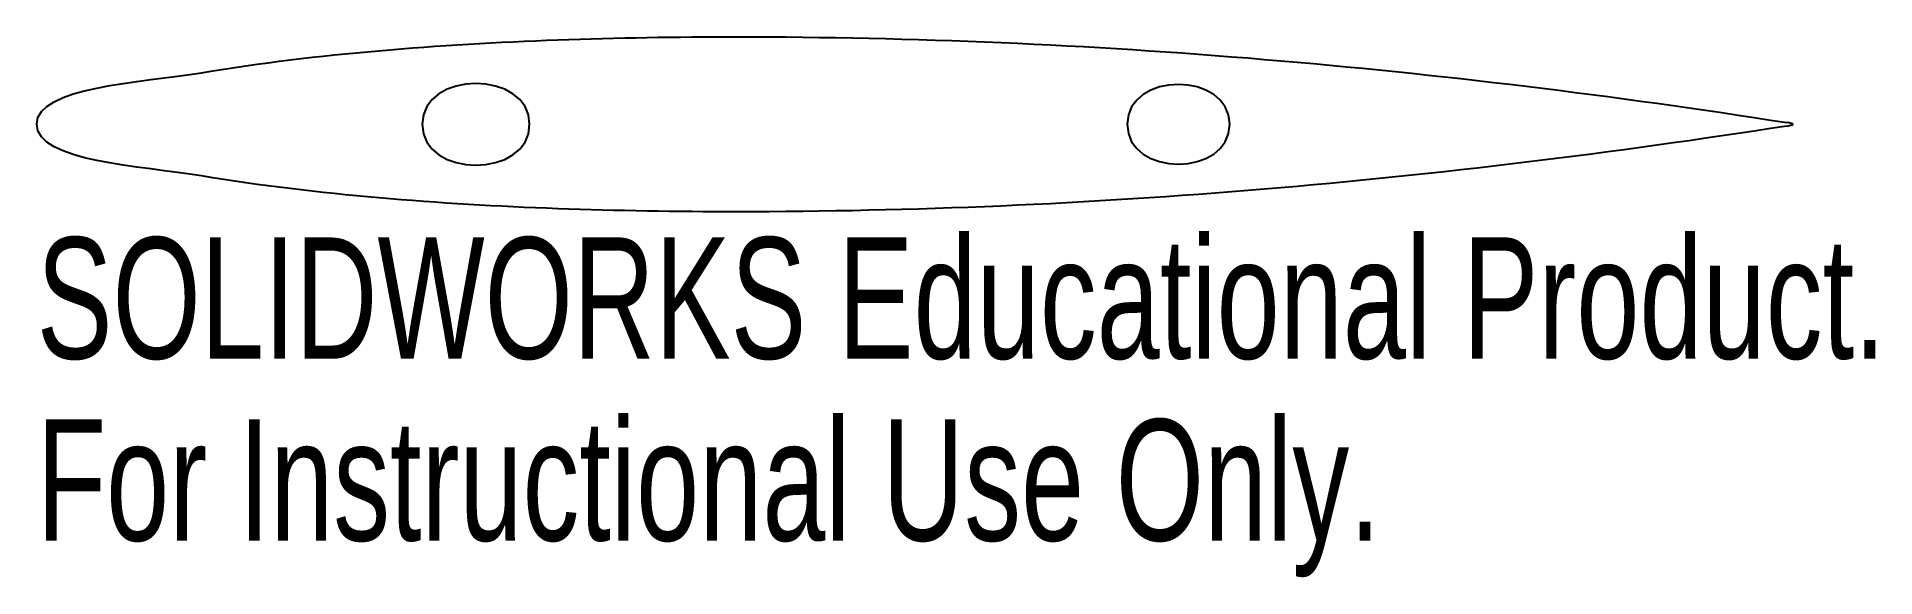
# Model space of a CAD drawing. Header units: millimetres. Extents: x 1026.6 to 1099.9, y 210.8 to 232.3.
import ezdxf

# ---------------------------------------------------------------- set-up
doc = ezdxf.new("R2010")
doc.units = ezdxf.units.MM
doc.styles.add('SLDTEXTSTYLE0', font='TXT', dxfattribs={"width": 0.7})

msp = doc.modelspace()

# ---------------------------------------------------------------- linework, layer by layer
at = {"color": 7, "linetype": 'Continuous', "lineweight": 25}
for points, knots in [([(1026.63, 228.8), (1026.63, 230.304), (1030.827, 230.462), (1035.572, 231.251), (1037.872, 231.526), (1045.041, 232.147), (1049.748, 232.287), (1054.52, 232.287)], [0, 0, 0, 0, 0.25, 0.25, 0.5, 0.5, 1, 1, 1, 1]), ([(1054.52, 225.313), (1049.748, 225.313), (1045.041, 225.453), (1037.872, 226.074), (1035.572, 226.349), (1030.827, 227.138), (1026.63, 227.296), (1026.63, 228.8)], [0, 0, 0, 0, 0.5, 0.5, 0.75, 0.75, 1, 1, 1, 1])]:
    msp.add_open_spline(points, degree=3, knots=knots, dxfattribs=at)
for points in [[(1054.52, 232.287), (1068.597, 232.287), (1082.576, 231.028), (1096.373, 228.87)], [(1046.272, 228.8), (1046.272, 230.969), (1041.989, 230.969), (1041.989, 228.8)], [(1074.173, 228.8), (1074.173, 230.917), (1070.088, 230.917), (1070.088, 228.8)], [(1041.989, 228.8), (1041.989, 226.631), (1046.272, 226.631), (1046.272, 228.8)], [(1096.373, 228.73), (1082.576, 226.572), (1068.597, 225.313), (1054.52, 225.313)], [(1070.088, 228.8), (1070.088, 226.683), (1074.173, 226.683), (1074.173, 228.8)], [(1096.63, 228.8), (1096.63, 228.825), (1096.51, 228.848), (1096.373, 228.87)], [(1096.373, 228.73), (1096.51, 228.752), (1096.63, 228.775), (1096.63, 228.8)]]:
    msp.add_open_spline(points, degree=3, dxfattribs=at)

# ---------------------------------------------------------------- texts
at = {"color": 7, "linetype": 'Continuous', "char_height": 4.83362, "attachment_point": 1, "style": 'SLDTEXTSTYLE0'}
for s, insert in [('SOLIDWORKS Educational Product.', (1026.63, 224.293)), ('For Instructional Use Only.', (1026.63, 217.043))]:
    msp.add_mtext(s, dxfattribs=dict(at, insert=insert))

doc.saveas('drawing.dxf')
